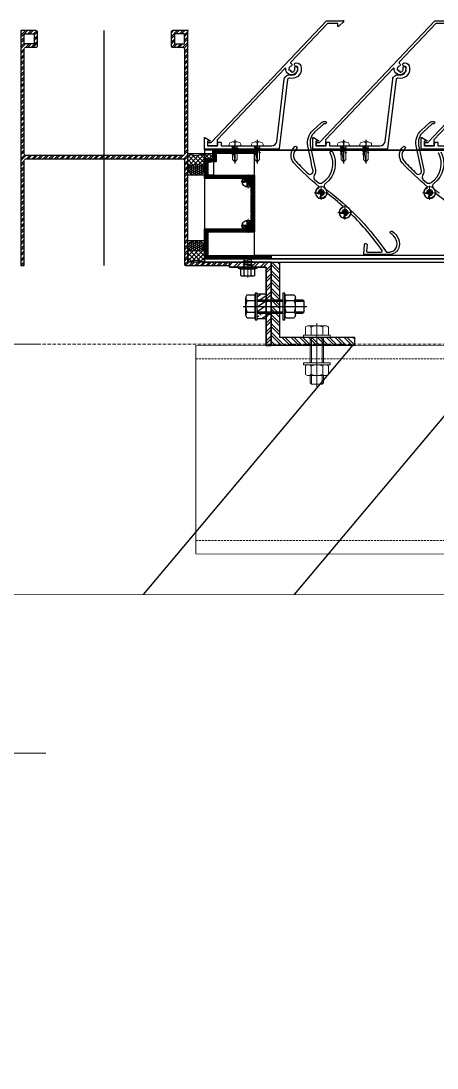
# Model space of a CAD drawing. Header units: millimetres. Extents: x 652937 to 1670132, y 1473552 to 2851037.
# Drawn here: x 774923 to 775173, y 1493374 to 1494003 of the extents above; entities that cross this region are included whole.
import ezdxf

# ---------------------------------------------------------------- set-up
doc = ezdxf.new("R2010")
doc.units = ezdxf.units.MM
doc.set_wipeout_variables(frame=1)
doc.linetypes.add('CENTER', pattern=[50.8, 31.75, -6.35, 6.35, -6.35])
doc.linetypes.add('HIDDEN', pattern=[0.375, 0.25, -0.125])
for name, color, linetype, plot in [('000 - STRUCTURE_STEEL_ACCESORIES_DEF_SUB', 7, 'Continuous', False), ('010 - ASPG_EXTR_DEF_SUB', 7, 'Continuous', False), ('010 - ASPG_FRAMING_DEF_SUB', 7, 'Continuous', False)]:
    doc.layers.add(name, color=color, linetype=linetype, plot=plot)
for name, color, linetype in [('000 - STRUCTURE_STEEL_ACCESORIES_SUB_COLOR_3', 7, 'Continuous'), ('010 - ASPG_ACCESSORIES_HATCH_', 7, 'Continuous'), ('010 - ASPG_ACCESSORIES_MAIN_COLOR_1', 7, 'Continuous'), ('010 - ASPG_ACCESSORIES_SUB_COLOR_1', 7, 'Continuous'), ('010 - ASPG_EXTR_MAIN_COLOR_2', 7, 'Continuous'), ('010 - ASPG_FRAMING_CUT_COLOR_4', 7, 'Continuous'), ('010 - ASPG_FRAMING_HATCH_', 7, 'Continuous'), ('010 - ASPG_FRAMING_MAIN_COLOR_2', 7, 'Continuous'), ('010 - ASPG_FRAMING_SUB_COLOR_2', 7, 'Continuous'), ('010 - ASPG_FRAMING_WIPEOUT_', 7, 'Continuous'), ('BOLT & SCREW', 7, 'Continuous'), ('Center Line', 7, 'CENTER'), ('TEXT', 7, 'Continuous'), ('tube-stopper', 7, 'Continuous')]:
    doc.layers.add(name, color=color, linetype=linetype)
for name, color, linetype, lineweight in [('12-GRID', 7, 'CENTER', 13), ('9-SCREW', 7, 'Continuous', 9), ('A-FLOR-E', 7, 'Continuous', 9), ('A-WALL', 7, 'Continuous', 25), ('Part', 7, 'Continuous', 0), ('SCREW', 7, 'Continuous', 5)]:
    doc.layers.add(name, color=color, linetype=linetype, lineweight=lineweight)

# ---------------------------------------------------------------- blocks, each defined once
blk = doc.blocks.new('*U8431')
at = {"layer": '12-GRID', "color": 7, "linetype": 'CENTER'}
blk.add_line((0, 6.14), (0, -18.2), dxfattribs=at)
at = {"layer": 'BOLT & SCREW', "color": 7}
for p, q in [((-5.5, 0.55), (-5.5, 0)), ((5.5, 0), (-5.5, 0)), ((-5.2, 0.85), (-4.17, 1.2)), ((5.2, 0.85), (-5.2, 0.85)), ((-4.17, 5.05), (-4.17, 1.2)), ((4.17, 1.2), (-4.17, 1.2)), ((3.13, 5.45), (-3.13, 5.45)), ((-2.58, 0.85), (-2.08, 1.2)), ((-2.08, 5.05), (-2.08, 1.2)), ((-2.08, -1.55), (-2.08, 0)), ((2.08, 5.05), (2.08, 1.2)), ((2.45, 0.85), (2.08, 1.2)), ((2.08, -1.05), (2.08, 0)), ((4.17, 5.05), (4.17, 1.2)), ((5.2, 0.85), (4.17, 1.2)), ((5.5, 0.55), (5.5, 0)), ((-2.73, -1.9), (2.73, -1.4)), ((-2.73, -1.9), (-2.08, -1.55)), ((-2.73, -1.9), (-2.08, -2.25)), ((-2.73, -3.7), (2.73, -3.2)), ((-2.73, -3.7), (-2.08, -3.35)), ((-2.73, -3.7), (-2.08, -4.05)), ((-2.73, -5.5), (2.73, -5)), ((-2.73, -5.5), (2.73, -5)), ((-2.73, -5.5), (-2.08, -5.15)), ((-2.73, -5.5), (-2.08, -5.15)), ((-2.73, -5.5), (-2.08, -5.85)), ((-2.73, -5.5), (-2.08, -5.85)), ((-2.08, -1.55), (2.08, -1.05)), ((-2.08, -2.25), (2.08, -1.75)), ((-2.08, -3.35), (-2.08, -2.25)), ((-2.08, -3.35), (2.08, -2.85)), ((-2.08, -4.05), (2.08, -3.55)), ((-2.08, -5.15), (-2.08, -4.05)), ((-2.08, -5.15), (2.08, -4.65)), ((-2.08, -5.15), (2.08, -4.65)), ((-2.08, -5.85), (2.08, -5.35)), ((-2.08, -5.85), (2.08, -5.35)), ((-2.08, -6.95), (-2.08, -5.85)), ((-2.08, -6.95), (-2.08, -5.85)), ((2.73, -1.4), (2.08, -1.05)), ((2.73, -1.4), (2.08, -1.75)), ((2.08, -2.85), (2.08, -1.75)), ((2.73, -3.2), (2.08, -2.85)), ((2.73, -3.2), (2.08, -3.55)), ((2.08, -4.65), (2.08, -3.55)), ((2.73, -5), (2.08, -4.65)), ((2.73, -5), (2.08, -4.65)), ((2.73, -5), (2.08, -5.35)), ((2.73, -5), (2.08, -5.35)), ((2.08, -6.45), (2.08, -5.35)), ((2.08, -6.45), (2.08, -5.35)), ((-2.73, -7.3), (2.73, -6.8)), ((-2.73, -7.3), (-2.08, -6.95)), ((-2.73, -7.3), (-2.08, -7.65)), ((-2.73, -9.1), (-2.08, -8.75)), ((-2.73, -9.1), (-1.57, -8.98)), ((-2.73, -9.1), (-2.08, -9.45)), ((-2.73, -10.9), (-2.08, -10.55)), ((-2.73, -10.9), (-1.84, -10.81)), ((-2.73, -10.9), (-2.08, -11.25)), ((-2.08, -6.95), (2.08, -6.45)), ((-2.08, -7.65), (2.08, -7.15)), ((-2.08, -8.75), (-2.08, -7.65)), ((-2.08, -8.75), (-1.06, -8.61)), ((-2.08, -9.45), (-1.63, -9.39)), ((-2.08, -10.55), (-2.08, -9.45)), ((-2.08, -10.55), (-1.8, -10.51)), ((-2.08, -11.25), (-1.91, -11.23)), ((-2.08, -12.4), (-2.08, -11.25)), ((-2.08, -12.4), (-2.08, -15.6)), ((0.43, -8.44), (2.08, -8.25)), ((0.71, -8.78), (2.73, -8.6)), ((0.71, -9.1), (2.08, -8.95)), ((0.71, -10.21), (2.08, -10.05)), ((0.71, -10.58), (2.73, -10.4)), ((0.71, -10.9), (2.08, -10.75)), ((2.73, -6.8), (2.08, -6.45)), ((2.73, -6.8), (2.08, -7.15)), ((2.08, -8.25), (2.08, -7.15)), ((2.73, -8.6), (2.08, -8.25)), ((2.73, -8.6), (2.08, -8.95)), ((2.08, -10.05), (2.08, -8.95)), ((2.73, -10.4), (2.08, -10.05)), ((2.73, -10.4), (2.08, -10.75)), ((2.08, -10.75), (2.08, -15.6)), ((0, -17.2), (-2.08, -15.6)), ((0, -17.2), (2.08, -15.6))]:
    blk.add_line(p, q, dxfattribs=at)
blk.add_lwpolyline([(0, -17.2), (0.71, -11.46), (0.71, -8.74, 0.417657), (0.41, -8.44, 0.070993), (-1.53, -8.73), (-2.08, -12.4)], format="xyb", dxfattribs=at)
for centre, radius, start, end in [((-5.2, 0.55), 0.3, 90, 180), ((-3.13, 3.89), 1.56, 48.01708, 131.98292), ((0, -0.18), 5.63, 68.27991, 111.72009), ((3.13, 3.89), 1.56, 48.01708, 131.98292), ((5.2, 0.55), 0.3, 0, 90)]:
    blk.add_arc(centre, radius, start, end, dxfattribs=at)
blk = doc.blocks.new('G$C7D677D58')
at = {"layer": 'tube-stopper'}
h = blk.add_hatch(dxfattribs=at)
h.set_pattern_fill('ANSI35', scale=0.02, angle=280.67684, style=0)
h.set_pattern_definition([(145.676841, (67.453535, -13.0942606), (0.00281929957, 0.00412935224), []), (145.676841, (67.4500606, -13.0949156), (0.00281929957, 0.00412935224), [0.00625, -0.00125, 0, -0.00125])])
h.paths.add_polyline_path([(0.02989, 0.01545), (0.02447, 0.01545), (0.02447, 0.00055), (0.02989, 0.00055)])
at = {"layer": '000 - STRUCTURE_STEEL_ACCESORIES_DEF_SUB', "color": 7, "ltscale": 0.1}
blk.add_line((0.03829, 0.008), (0, 0.008, 0), dxfattribs=at)
at = {"layer": '000 - STRUCTURE_STEEL_ACCESORIES_SUB_COLOR_3', "color": 7}
for p, q in [((0.00687, 0.0028, 0), (0.00687, 0.0132, 0)), ((0.01247, 0.01493, 0), (0.00767, 0.01493, 0)), ((0.01327, 0, 0), (0.01327, 0.016, 0)), ((0.01327, 0.016, 0), (0.01447, 0.016, 0)), ((0.01327, 0.0028, 0), (0.01327, 0.0132, 0)), ((0.01447, 0.016, 0), (0.01447, 0, 0)), ((0.02989, 0), (0.02989, 0.016)), ((0.02989, 0.016), (0.03109, 0.016)), ((0.03109, 0.016), (0.03109, 0)), ((0.03109, 0.00107), (0.03109, 0.01493)), ((0.03589, 0.01493), (0.03109, 0.01493)), ((0.03669, 0.0028), (0.03669, 0.0132)), ((0.0024, 0.012, 0), (0.0016, 0.0112, 0)), ((0.0016, 0.0048, 0), (0.0016, 0.0112, 0)), ((0.00687, 0.0112, 0), (0.0016, 0.0112, 0)), ((0.00687, 0.012, 0), (0.0024, 0.012, 0)), ((0.01247, 0.01146, 0), (0.00767, 0.01146, 0)), ((0.03589, 0.01146), (0.03109, 0.01146)), ((0.00687, 0.0048, 0), (0.0016, 0.0048, 0)), ((0.0024, 0.004, 0), (0.0016, 0.0048, 0)), ((0.00687, 0.004, 0), (0.0024, 0.004, 0)), ((0.01247, 0.00454, 0), (0.00767, 0.00454, 0)), ((0.01247, 0.00107, 0), (0.00767, 0.00107, 0)), ((0.01447, 0, 0), (0.01327, 0, 0)), ((0.03109, 0), (0.02989, 0)), ((0.03589, 0.00454), (0.03109, 0.00454)), ((0.03589, 0.00107), (0.03109, 0.00107))]:
    blk.add_line(p, q, dxfattribs=at)
at = {"layer": '000 - STRUCTURE_STEEL_ACCESORIES_SUB_COLOR_3', "color": 7, "linetype": 'HIDDEN'}
for p, q in [((0.02989, 0.012), (0.01447, 0.012, 0)), ((0.02989, 0.0112), (0.01447, 0.0112, 0)), ((0.02989, 0.0048), (0.01447, 0.0048, 0)), ((0.02989, 0.004), (0.01447, 0.004, 0))]:
    blk.add_line(p, q, dxfattribs=at)
at = {"layer": '000 - STRUCTURE_STEEL_ACCESORIES_SUB_COLOR_3', "color": 7, "elevation": 0}
for points in [[(0.00767, 0.01493, 0.46188), (0.00767, 0.01146, 0.23094), (0.00767, 0.00454, 0.46188), (0.00767, 0.00107)], [(0.01247, 0.01493, -0.46188), (0.01247, 0.01146, -0.23094), (0.01247, 0.00454, -0.46188), (0.01247, 0.00107)], [(0.03589, 0.01493, -0.46188), (0.03589, 0.01146, -0.23094), (0.03589, 0.00454, -0.46188), (0.03589, 0.00107)]]:
    blk.add_lwpolyline(points, format="xyb", dxfattribs=at)
at = {"layer": 'tube-stopper', "color": 7}
blk.add_lwpolyline([(0.02989, 0.01545), (0.02447, 0.01545), (0.02447, 0.00055), (0.02989, 0.00055)], close=True, dxfattribs=at)
blk = doc.blocks.new('G$CF155826C')
at = {"layer": '12-GRID', "color": 7, "ltscale": 0.1}
blk.add_line((0, 0.008), (0.03829, 0.008, 0), dxfattribs=at)
at = {"layer": '9-SCREW', "color": 7}
for p, q in [((0.0016, 0.0028), (0.0016, 0.0132)), ((0.0024, 0.01493), (0.0072, 0.01493)), ((0.0072, 0.016), (0.0072, 0)), ((0.0084, 0.016), (0.0072, 0.016)), ((0.0072, 0.00107), (0.0072, 0.01493)), ((0.0084, 0), (0.0084, 0.016)), ((0.02382, 0.016, 0), (0.02382, 0, 0)), ((0.02502, 0.016, 0), (0.02382, 0.016, 0)), ((0.02502, 0, 0), (0.02502, 0.016, 0)), ((0.02502, 0.0028, 0), (0.02502, 0.0132, 0)), ((0.02582, 0.01493, 0), (0.03062, 0.01493, 0)), ((0.03142, 0.0028, 0), (0.03142, 0.0132, 0)), ((0.0024, 0.01146), (0.0072, 0.01146)), ((0.02582, 0.01146, 0), (0.03062, 0.01146, 0)), ((0.03142, 0.012, 0), (0.03589, 0.012, 0)), ((0.03142, 0.0112, 0), (0.03669, 0.0112, 0)), ((0.03589, 0.012, 0), (0.03669, 0.0112, 0)), ((0.03669, 0.0048, 0), (0.03669, 0.0112, 0)), ((0.0024, 0.00454), (0.0072, 0.00454)), ((0.0024, 0.00107), (0.0072, 0.00107)), ((0.0072, 0), (0.0084, 0)), ((0.02382, 0, 0), (0.02502, 0, 0)), ((0.02582, 0.00454, 0), (0.03062, 0.00454, 0)), ((0.02582, 0.00107, 0), (0.03062, 0.00107, 0)), ((0.03142, 0.0048, 0), (0.03669, 0.0048, 0)), ((0.03142, 0.004, 0), (0.03589, 0.004, 0)), ((0.03589, 0.004, 0), (0.03669, 0.0048, 0))]:
    blk.add_line(p, q, dxfattribs=at)
at = {"layer": '9-SCREW', "color": 7, "linetype": 'HIDDEN'}
for p, q in [((0.0084, 0.012), (0.02382, 0.012, 0)), ((0.0084, 0.0112), (0.02382, 0.0112, 0)), ((0.0084, 0.0048), (0.02382, 0.0048, 0)), ((0.0084, 0.004), (0.02382, 0.004, 0))]:
    blk.add_line(p, q, dxfattribs=at)
at = {"layer": '9-SCREW', "color": 7, "elevation": 0}
for points in [[(0.0024, 0.01493, 0.46188), (0.0024, 0.01146, 0.23094), (0.0024, 0.00454, 0.46188), (0.0024, 0.00107)], [(0.02582, 0.01493, 0.46188), (0.02582, 0.01146, 0.23094), (0.02582, 0.00454, 0.46188), (0.02582, 0.00107)], [(0.03062, 0.01493, -0.46188), (0.03062, 0.01146, -0.23094), (0.03062, 0.00454, -0.46188), (0.03062, 0.00107)]]:
    blk.add_lwpolyline(points, format="xyb", dxfattribs=at)
blk = doc.blocks.new('000_ASPG_TYP_FILES__ASPG_BK_TYPE_1')
at = {"layer": '010 - ASPG_ACCESSORIES_HATCH_'}
h = blk.add_hatch(dxfattribs=at)
h.set_pattern_fill('ANSI32', scale=10, angle=360)
h.set_pattern_definition([(315, (-21437.9592, -50286.0033), (-2.65165043, -2.65165043), []), (315, (-21436.1914, -50286.0033), (-2.65165043, -2.65165043), [])])
h.paths.add_polyline_path([(0, -31.4), (3, -31.4), (3, -50), (0, -50)])
h.paths.add_polyline_path([(0, 0), (11.78, 0), (11.92, -0.18), (11.92, -1.25), (11.27, -1.6), (11.92, -1.95), (11.92, -3), (3, -3), (3, -23.4), (0, -23.4)])
h.paths.add_polyline_path([(16.09, -1.45), (16.73, -1.1), (16.09, -0.75), (16.09, 0), (25, 0), (25, -3), (16.09, -2.98)])
at = {"layer": '010 - ASPG_ACCESSORIES_MAIN_COLOR_1', "color": 7}
blk.add_lwpolyline([(25, 0), (0, 0), (0, -50), (3, -50), (3, -3), (25, -3)], close=True, dxfattribs=at)
at = {"layer": '010 - ASPG_ACCESSORIES_SUB_COLOR_1', "color": 7, "elevation": 0}
for points in [[(0, 0), (11.78, 0), (11.92, -0.18), (11.92, -1.25), (11.27, -1.6), (11.92, -1.95), (11.92, -3), (3, -3), (3, -23.4), (0, -23.4)], [(16.09, -1.45), (16.73, -1.1), (16.09, -0.75), (16.09, 0), (25, 0), (25, -3), (16.09, -2.98)], [(0, -31.4), (3, -31.4), (3, -50), (0, -50)]]:
    blk.add_lwpolyline(points, close=True, dxfattribs=at)
blk = doc.blocks.new('000_ASPG_TYP_FILES_20260218-041527_ASPG_BK_TYPE_2')
at = {"layer": '010 - ASPG_ACCESSORIES_HATCH_'}
h = blk.add_hatch(dxfattribs=at)
h.set_pattern_fill('ANSI32', scale=10)
h.set_pattern_definition([(45, (-3428.178, 1640.9533), (-2.6516504, 2.6516504), []), (45, (-3426.4102, 1640.9533), (-2.6516504, 2.6516504), [])])
h.paths.add_polyline_path([(0, 50), (-5, 50), (-5, 5), (-50, 5), (-50, 0), (0, 0)])
at = {"layer": '010 - ASPG_ACCESSORIES_MAIN_COLOR_1', "color": 7}
blk.add_lwpolyline([(0, 50), (-5, 50), (-5, 5), (-50, 5), (-50, 0), (0, 0)], close=True, dxfattribs=at)
blk = doc.blocks.new('*U8430')
at = {"color": 7, "rotation": 180}
blk.add_blockref('*U8431', (-11, -3, 0), dxfattribs=at)
at = {"color": 7}
for name, p in [('000_ASPG_TYP_FILES_20260218-041527_ASPG_BK_TYPE_2', (-25, -50, 0)), ('000_ASPG_TYP_FILES__ASPG_BK_TYPE_1', (-25, 0, 0))]:
    blk.add_blockref(name, p, dxfattribs=at)
at = {"color": 7, "xscale": 1000, "yscale": 1000, "zscale": 1000}
blk.add_blockref('G$C7D677D58', (-46.47, -34.5, 0), dxfattribs=at)
at = {"color": 7, "xscale": -1000, "yscale": 1000, "zscale": 1000, "rotation": 89.99999999999993}
blk.add_blockref('G$CF155826C', (-44.5, -36.6, 0), dxfattribs=at)
blk = doc.blocks.new('*U9351')
at = {"layer": '12-GRID', "color": 7, "linetype": 'CENTER'}
for p, q in [((0, -6.2), (0, 2.2)), ((-4.2, -2), (4.2, -2))]:
    blk.add_line(p, q, dxfattribs=at)
at = {"layer": 'BOLT & SCREW', "color": 7}
for p, q in [((-0.55, -1.77), (-1.77, -1.56)), ((-0.55, -2.23), (-1.77, -2.44)), ((-0.46, -1.77), (-0.88, -1.56)), ((-0.46, -2.23), (-0.88, -2.44)), ((-0.23, -1.45), (-0.44, -0.23)), ((-0.23, -1.54), (-0.44, -1.12)), ((-0.23, -2.46), (-0.44, -2.88)), ((-0.23, -2.55), (-0.44, -3.77)), ((0.23, -1.45), (0.44, -0.23)), ((0.23, -1.54), (0.44, -1.12)), ((0.44, -2.88), (0.23, -2.46)), ((0.23, -2.55), (0.44, -3.77)), ((0.46, -1.77), (0.88, -1.56)), ((0.46, -2.23), (0.88, -2.44)), ((0.55, -1.77), (1.77, -1.56)), ((0.55, -2.23), (1.77, -2.44))]:
    blk.add_line(p, q, dxfattribs=at)
for points in [[(-1.77, -1.56), (-0.88, -1.56, 0.414214), (-0.44, -1.12), (-0.44, -0.23), (0.44, -0.23), (0.44, -1.12, 0.414214), (0.88, -1.56), (1.77, -1.56), (1.77, -2.44), (0.88, -2.44, 0.414214), (0.44, -2.88), (0.44, -3.77), (-0.44, -3.77), (-0.44, -2.88, 0.414214), (-0.88, -2.44), (-1.77, -2.44)], [(0.23, -2.46, -0.414214), (0.46, -2.23), (0.55, -2.23), (0.55, -1.77), (0.46, -1.77, -0.414214), (0.23, -1.54), (0.23, -1.45), (-0.23, -1.45), (-0.23, -1.54, -0.414214), (-0.46, -1.77), (-0.55, -1.77), (-0.55, -2.23), (-0.46, -2.23, -0.414214), (-0.23, -2.46), (-0.23, -2.55), (0.23, -2.55)]]:
    blk.add_lwpolyline(points, format="xyb", close=True, dxfattribs=at)
blk.add_circle((0, -2), 3.5, dxfattribs=at)
blk = doc.blocks.new('000_ASPG_TYP_FILES_20260218-010703_FRAME_EXTR_')
at = {"layer": '010 - ASPG_FRAMING_HATCH_'}
h = blk.add_hatch(dxfattribs=at)
h.set_pattern_fill('ANSI32', scale=0.1, angle=180)
edge = h.paths.add_edge_path()
edge.add_line((2, 16), (2, 2))
edge.add_line((2, 2), (39.7, 2))
edge.add_arc((39.7, 1.7), 0.3, 0, 90, ccw=False)
edge.add_line((40, 1.7), (40, 0.3))
edge.add_arc((39.7, 0.3), 0.3, -90, 0, ccw=False)
edge.add_line((39.7, 0), (0.3, 0))
edge.add_arc((0.3, 0.3), 0.3, 180, 270, ccw=False)
edge.add_line((0, 0.3), (0, 17.7))
edge.add_arc((0.3, 17.7), 0.3, 90, 180, ccw=False)
edge.add_line((0.3, 18), (22.56, 18))
edge.add_arc((22.56, 18.5), 0.5, 270, 380.20955)
edge.add_arc((26.17, 19.83), 3.35, 182.06379, 200.20955, ccw=False)
edge.add_arc((23.58, 19.74), 0.76, 2.06379, 182.06379, ccw=False)
edge.add_arc((26.17, 19.83), 1.83, 182.06379, 447.93621)
edge.add_arc((26.26, 22.42), 0.76, 87.93621, 267.93621, ccw=False)
edge.add_arc((26.17, 19.83), 3.35, 69.79045, 87.93621, ccw=False)
edge.add_arc((27.5, 23.44), 0.5, 249.79045, 360)
edge.add_line((28, 23.44), (28, 26.68))
edge.add_line((28, 26.68), (28.5, 27.18))
edge.add_line((28.5, 27.18), (28, 27.68))
edge.add_line((28, 27.68), (28, 38.62))
edge.add_line((28, 38.62), (28.5, 39.12))
edge.add_line((28.5, 39.12), (28, 39.62))
edge.add_line((28, 39.62), (28, 42.86))
edge.add_arc((27.5, 42.86), 0.5, 0, 110.20955)
edge.add_arc((26.17, 46.47), 3.35, 272.06379, 290.20955, ccw=False)
edge.add_arc((26.26, 43.88), 0.76, 92.06379, 272.06379, ccw=False)
edge.add_arc((26.17, 46.47), 1.83, 272.06379, 537.93621)
edge.add_arc((23.58, 46.56), 0.76, 177.93621, 357.93621, ccw=False)
edge.add_arc((26.17, 46.47), 3.35, 159.79045, 177.93621, ccw=False)
edge.add_arc((22.56, 47.8), 0.5, 339.79045, 450)
edge.add_line((22.56, 48.3), (0.3, 48.3))
edge.add_arc((0.3, 48.6), 0.3, 180, 270, ccw=False)
edge.add_line((0, 48.6), (0, 60))
edge.add_arc((0.3, 60), 0.3, 90, 180, ccw=False)
edge.add_line((0.3, 60.3), (5, 60.3))
edge.add_line((5, 60.3), (5, 65))
edge.add_arc((5.3, 65), 0.3, 90, 180, ccw=False)
edge.add_line((5.3, 65.3), (30, 65.3))
edge.add_line((30, 65.3), (30, 63.6))
edge.add_arc((29.7, 63.6), 0.3, -90, 0, ccw=False)
edge.add_line((29.7, 63.3), (7.3, 63.3))
edge.add_arc((7.3, 63), 0.3, 90, 180)
edge.add_line((7, 63), (7, 58.3))
edge.add_line((7, 58.3), (2.3, 58.3))
edge.add_arc((2.3, 58), 0.3, 90, 180)
edge.add_line((2, 58), (2, 50.6))
edge.add_arc((2.3, 50.6), 0.3, 180, 270)
edge.add_line((2.3, 50.3), (29.7, 50.3))
edge.add_arc((29.7, 50), 0.3, 0, 90, ccw=False)
edge.add_line((30, 50), (30, 26.68))
edge.add_line((30, 26.68), (30, 16.3))
edge.add_arc((29.7, 16.3), 0.3, -90, 0, ccw=False)
edge.add_line((29.7, 16), (2, 16))
at = {"layer": '010 - ASPG_FRAMING_CUT_COLOR_4', "color": 7}
blk.add_lwpolyline([(2, 16), (2, 2), (39.7, 2, -0.414214), (40, 1.7), (40, 0.3, -0.414214), (39.7, 0), (0.3, 0, -0.414214), (0, 0.3), (0, 17.7, -0.414214), (0.3, 18), (22.56, 18, 0.52173), (23.03, 18.67, -0.079342), (22.82, 19.71, -1), (24.34, 19.76, 2.296346), (26.24, 21.66, -1), (26.29, 23.18, -0.079342), (27.33, 22.97, 0.52173), (28, 23.44), (28, 26.68), (28.5, 27.18), (28, 27.68), (28, 38.62), (28.5, 39.12), (28, 39.62), (28, 42.86, 0.52173), (27.33, 43.33, -0.079342), (26.29, 43.12, -1), (26.24, 44.64, 2.296346), (24.34, 46.54, -1), (22.82, 46.59, -0.079342), (23.03, 47.63, 0.52173), (22.56, 48.3), (0.3, 48.3, -0.414214), (0, 48.6), (0, 60, -0.414214), (0.3, 60.3), (5, 60.3), (5, 65, -0.414214), (5.3, 65.3), (30, 65.3), (30, 63.6, -0.414214), (29.7, 63.3), (7.3, 63.3, 0.414214), (7, 63), (7, 58.3), (2.3, 58.3, 0.414214), (2, 58), (2, 50.6, 0.414214), (2.3, 50.3), (29.7, 50.3, -0.414214), (30, 50), (30, 26.68), (30, 16.3, -0.414214), (29.7, 16)], format="xyb", close=True, dxfattribs=at)
at = {"color": 7}
for p in [(26.17, 48.47), (26.17, 21.83)]:
    blk.add_blockref('*U9351', p, dxfattribs=at)
blk = doc.blocks.new('000_ASPG_TYP_FILES_FRAMING_EXTR_BREAKLINE_TYPE_2')
at = {"layer": '010 - ASPG_FRAMING_HATCH_', "transparency": 33554585}
h = blk.add_hatch(dxfattribs=at)
h.set_pattern_fill('ANSI32', scale=0.25)
h.paths.add_polyline_path([(131, 91, 0.414214), (132, 90), (140, 90, 0.414214), (141, 91), (141, 100), (2, 100), (2, 125), (0, 125), (0, 99, 0.414214), (1, 98), (63, 98, -0.414214), (64, 97), (64, 3, -0.414214), (63, 2), (0, 2), (0, 0), (141, 0), (141, 9, 0.414214), (140, 10), (132, 10, 0.414214), (131, 9), (131, 3, -0.414214), (130, 2), (67, 2, -0.414214), (66, 3), (66, 97, -0.414214), (67, 98), (130, 98, -0.414214), (131, 97)])
h.paths.add_polyline_path([(133, 92), (133, 98), (139, 98), (139, 92)], flags=16)
h.paths.add_polyline_path([(133, 8), (139, 8), (139, 2), (133, 2)], flags=16)
at = {"layer": '010 - ASPG_FRAMING_HATCH_'}
h = blk.add_hatch(dxfattribs=at)
h.set_pattern_fill('ANSI37', scale=0.595498, angle=-90)
h.set_pattern_definition([(315, (1257419.4929, -519971.6224), (1.3369313545, 1.3369313545), []), (45, (1257419.4929, -519971.6224), (-1.3369313545, 1.3369313545), [])])
edge = h.paths.add_edge_path()
edge.add_ellipse((57.77, 105), major_axis=(0, -5), ratio=0.644482, start_angle=0, end_angle=180)
edge.add_line((57.77, 110), (62, 110))
edge.add_arc((62, 110.3), 0.3, -90, 0)
edge.add_line((62.3, 110.3), (62.3, 111))
edge.add_line((62.3, 111), (61.8, 111.5))
edge.add_line((61.8, 111.5), (62.3, 112))
edge.add_line((62.3, 112), (61.8, 112.5))
edge.add_line((61.8, 112.5), (62.3, 113))
edge.add_line((62.3, 113), (61.8, 113.5))
edge.add_line((61.8, 113.5), (62.3, 114))
edge.add_line((62.3, 114), (62.3, 115))
edge.add_line((62.3, 115), (63.3, 115))
edge.add_line((63.3, 115), (63.8, 115.5))
edge.add_line((63.8, 115.5), (64.3, 115))
edge.add_line((64.3, 115), (64.8, 115.5))
edge.add_line((64.8, 115.5), (65.3, 115))
edge.add_line((65.3, 115), (65.8, 115.5))
edge.add_line((65.8, 115.5), (66.3, 115))
edge.add_line((66.3, 115), (67, 115))
edge.add_arc((67, 115.3), 0.3, -90, 0)
edge.add_line((67.3, 115.3), (67.3, 110))
edge.add_arc((77.2, 105), 11.09, 153.20373, 206.79627)
edge.add_line((67.3, 100), (57.77, 100))
h = blk.add_hatch(dxfattribs=at)
h.set_pattern_fill('ANSI37', scale=0.595498, angle=-90)
h.set_pattern_definition([(315, (1257419.1929, -519973.9224), (1.3369313545, 1.3369313545), []), (45, (1257419.1929, -519973.9224), (-1.3369313545, 1.3369313545), [])])
edge = h.paths.add_edge_path()
edge.add_ellipse((11.53, 105), major_axis=(0, -5), ratio=0.644482, start_angle=180, end_angle=360, ccw=False)
edge.add_line((11.53, 110), (2, 110))
edge.add_arc((-7.9, 105), 11.09, -26.79627, 26.79627, ccw=False)
edge.add_line((2, 100), (11.53, 100))
h = blk.add_hatch(dxfattribs=at)
h.set_pattern_fill('HONEY', scale=0.238199, angle=-90)
h.set_pattern_definition([(270, (1257419.4425, -519993.9224), (0.65495992507, -1.1344238721), [0.7562825814, -1.5125651628]), (30, (1257419.4425, -519993.9224), (0.65495992936, 1.1344238696), [0.7562825814, -1.5125651628]), (330, (1257419.4425, -519993.9224), (1.30991985442, -2.48e-09), [-1.5125651628, 0.7562825814])])
edge = h.paths.add_edge_path()
edge.add_ellipse((11.78, 105), major_axis=(0, -5), ratio=0.644482, start_angle=0, end_angle=360, ccw=False)
h = blk.add_hatch(dxfattribs=at)
h.set_pattern_fill('HONEY', scale=0.238199, angle=-90)
h.set_pattern_definition([(270, (1257419.24324, -519991.6224), (0.65495992507, -1.1344238721), [0.7562825814, -1.5125651628]), (30, (1257419.24324, -519991.6224), (0.65495992936, 1.1344238696), [0.7562825814, -1.5125651628]), (330, (1257419.24324, -519991.6224), (1.30991985442, -2.48e-09), [-1.5125651628, 0.7562825814])])
edge = h.paths.add_edge_path()
edge.add_ellipse((57.52, 105), major_axis=(0, -5), ratio=0.644482, start_angle=0, end_angle=360)
at = {"color": 7}
blk.add_point((141, 100), dxfattribs=at)
at = {"layer": '010 - ASPG_FRAMING_CUT_COLOR_4', "color": 7}
blk.add_lwpolyline([(0, 0), (0, 2), (63, 2, 0.414214), (64, 3), (64, 97, 0.414214), (63, 98), (1, 98, -0.414214), (0, 99), (0, 125), (2, 125), (2, 100), (141, 100), (141, 91, -0.414214), (140, 90), (132, 90, -0.414214), (131, 91), (131, 97, 0.414214), (130, 98), (67, 98, 0.414214), (66, 97), (66, 3, 0.414214), (67, 2), (130, 2, 0.414214), (131, 3), (131, 9, -0.414214), (132, 10), (140, 10, -0.414214), (141, 9), (141, 0)], format="xyb", close=True, dxfattribs=at)
for points in [[(139, 98), (139, 92), (133, 92), (133, 98)], [(139, 2), (139, 8), (133, 8), (133, 2)]]:
    blk.add_lwpolyline(points, close=True, dxfattribs=at)
at = {"layer": '010 - ASPG_FRAMING_DEF_SUB', "color": 7, "transparency": 33554457}
blk.add_line((0, 50), (141, 50), dxfattribs=at)
for points in [[(54.3, 100), (67.3, 100), (67.3, 115.5), (54.3, 115.5)], [(2, 100), (15, 100), (15, 110), (2, 110)]]:
    blk.add_lwpolyline(points, close=True, dxfattribs=at)
at = {"layer": '010 - ASPG_FRAMING_SUB_COLOR_2', "color": 7}
for points in [[(57.52, 100), (67.3, 100, -0.238199), (67.3, 110), (67.3, 115.3, -0.414214), (67, 115), (66.3, 115), (65.8, 115.5), (65.3, 115), (64.8, 115.5), (64.3, 115), (63.8, 115.5), (63.3, 115), (62.3, 115), (62.3, 114), (61.8, 113.5), (62.3, 113), (61.8, 112.5), (62.3, 112), (61.8, 111.5), (62.3, 111), (62.3, 110.3, -0.414214), (62, 110), (57.52, 110)], [(11.78, 100), (2, 100, 0.238199), (2, 110), (11.78, 110)]]:
    blk.add_lwpolyline(points, format="xyb", dxfattribs=at)
at = {"layer": '010 - ASPG_FRAMING_SUB_COLOR_2', "color": 7, "extrusion": (0, 0, -1)}
blk.add_ellipse((11.78, 105), major_axis=(0, -5), ratio=0.644482, dxfattribs=at)
at = {"layer": '010 - ASPG_FRAMING_SUB_COLOR_2', "color": 7}
blk.add_ellipse((57.52, 105), major_axis=(0, -5), ratio=0.644482, dxfattribs=at)
blk = doc.blocks.new('PZG35-9D5')
at = {"layer": 'Center Line', "color": 7}
blk.add_line((0, 3.73), (0, -10.53), dxfattribs=at)
at = {"layer": 'SCREW', "color": 7}
for p, q in [((-1.4, 0), (-1.4, -1.09)), ((1.4, 0), (1.4, -0.59)), ((-1.85, -1.4), (1.85, -0.9)), ((-1.85, -1.4), (-1.4, -1.09)), ((-1.85, -1.4), (-1.4, -1.71)), ((-1.85, -2.7), (1.85, -2.2)), ((-1.85, -2.7), (-1.4, -2.39)), ((-1.85, -2.7), (-1.4, -3.01)), ((-1.85, -4), (-1.4, -3.69)), ((-1.85, -4), (-0.99, -3.88)), ((-1.85, -4), (-1.4, -4.31)), ((-1.4, -1.09), (1.4, -0.59)), ((-1.4, -1.71), (1.4, -1.21)), ((-1.4, -1.71), (-1.4, -2.39)), ((-1.4, -2.39), (1.4, -1.89)), ((-1.4, -3.01), (1.4, -2.51)), ((-1.4, -3.01), (-1.4, -3.69)), ((-1.4, -3.69), (-0.84, -3.59)), ((-1.4, -4.31), (-1.18, -4.27)), ((-1.4, -4.31), (-1.4, -8.1)), ((0.56, -3.34), (1.4, -3.19)), ((0.71, -3.65), (1.85, -3.5)), ((0.71, -3.93), (1.4, -3.81)), ((0.71, -4.61), (1.4, -4.49)), ((0.71, -4.95), (1.85, -4.8)), ((0.71, -5.23), (1.4, -5.11)), ((1.85, -0.9), (1.4, -0.59)), ((1.85, -0.9), (1.4, -1.21)), ((1.4, -1.21), (1.4, -1.89)), ((1.85, -2.2), (1.4, -1.89)), ((1.85, -2.2), (1.4, -2.51)), ((1.4, -2.51), (1.4, -3.19)), ((1.85, -3.5), (1.4, -3.19)), ((1.85, -3.5), (1.4, -3.81)), ((1.4, -3.81), (1.4, -4.49)), ((1.85, -4.8), (1.4, -4.49)), ((1.85, -4.8), (1.4, -5.11)), ((1.4, -5.11), (1.4, -8.1)), ((0, -9.5), (-1.4, -8.1)), ((0, -9.5), (1.4, -8.1))]:
    blk.add_line(p, q, dxfattribs=at)
blk.add_lwpolyline([(0, -9.5), (0.71, -5.23), (0.71, -3.6, 0.417657), (0.41, -3.3, 0.108102), (-0.84, -3.59), (-1.4, -4.7)], format="xyb", dxfattribs=at)
blk = doc.blocks.new('*U9352')
at = {"layer": 'SCREW', "color": 7}
blk.add_lwpolyline([(3.03, 1.78, 0.09906), (0.8, 2.55), (0.8, 2.27), (-0.8, 2.27), (-0.8, 2.55, 0.09906), (-3.03, 1.78, 0.266588), (-3.5, 0.96), (-3.5, 0.2, 0.414214), (-3.3, 0), (3.3, 0, 0.414214), (3.5, 0.2), (3.5, 0.96, 0.266588)], format="xyb", close=True, dxfattribs=at)
blk.add_blockref('PZG35-9D5', (0, 0), dxfattribs=at)
blk = doc.blocks.new('*U9355')
at = {"color": 7}
blk.add_point((0, 0), dxfattribs=at)
at = {"layer": '010 - ASPG_ACCESSORIES_MAIN_COLOR_1', "color": 7}
blk.add_lwpolyline([(-39.7, -0.6, 0.414214), (-40, -0.9), (-40, -7.37, 0.57735), (-39.65, -7.57), (-36.64, -5.83, 0.767327), (-36.79, -5.3), (-37.9, -5.3, -0.414214), (-38.2, -5), (-38.2, -2.8, -0.414214), (-38, -2.6), (-32.18, -2.6, -0.388879), (-31.98, -2.78), (-31.85, -4.34, 0.388879), (-31.35, -4.8), (-30.3, -4.8, 0.414214), (-30, -4.5), (-30, -2.9, -0.414214), (-29.7, -2.6), (0.41, -2.6, -0.378969), (3.39, -5.24), (7.95, -42.52, 0.446593), (11.62, -45.08, -0.489802), (16.08, -48.68), (16.06, -49.36, -0.18248), (15.8, -50.02, -0.267949), (15.33, -50.17, 1.122115), (15.1, -52.34, 0.405004), (18.06, -49.4), (18.08, -48.72, 0.489805), (11.16, -43.13, -0.446597), (9.94, -42.28), (4.87, -0.85, 0.364176), (4.57, -0.6)], format="xyb", close=True, dxfattribs=at)
at = {"layer": '010 - ASPG_EXTR_DEF_SUB', "color": 7}
for p in [(-40, -0.5), (43.44, -76.9), (43.44, -77.5)]:
    blk.add_point(p, dxfattribs=at)
at = {"layer": '010 - ASPG_EXTR_MAIN_COLOR_2', "color": 7}
blk.add_lwpolyline([(11.37, -48.15), (11.47, -47.44), (12.18, -47.56), (12.29, -46.79, -0.535538), (14.19, -49.17, 0.991572), (15.66, -49.58, 1.157025), (8.79, -48.77, -0.688558), (8.27, -48.99), (-17.14, -22.17), (-32.34, -6.13), (-32.34, -2.9, 0.414312), (-32.64, -2.6), (-37.54, -2.6, 0.414116), (-37.84, -2.9), (-37.84, -4.3, 0.414214), (-37.54, -4.6), (-35.99, -4.6, -0.205895), (-35.77, -4.69), (33.23, -77.5), (43.14, -77.5, 0.668179), (43.36, -76.99), (40.52, -74.15, 0.668179), (40.01, -74.36), (40.01, -76), (33.87, -76), (11.86, -52.78, -0.558354), (12.08, -51.95, 0.766275), (12.04, -50.39, -0.438583), (10.71, -48.05)], format="xyb", close=True, dxfattribs=at)
at = {"layer": 'SCREW', "color": 7, "rotation": 180}
for p in [(-21.65, -2.5), (-8.24, -2.5)]:
    blk.add_blockref('*U9352', p, dxfattribs=at)
blk = doc.blocks.new('*U8555')
at = {"color": 7}
blk.add_wipeout([(1392, 4), (60, 4), (60, 69.3), (1392, 69.3)], dxfattribs=at).dxf.layer = '010 - ASPG_FRAMING_WIPEOUT_'
at = {"layer": '010 - ASPG_FRAMING_MAIN_COLOR_2', "color": 7}
blk.add_lwpolyline([(1362, 69.3), (90, 69.3), (90, 6), (1362, 6)], close=True, dxfattribs=at)
at = {"layer": '010 - ASPG_FRAMING_SUB_COLOR_2', "color": 7}
for points in [[(1392, 4), (60, 4), (60, 69.3), (1392, 69.3)], [(60, 2), (60, 4), (1392, 4), (1392, 2)]]:
    blk.add_lwpolyline(points, close=True, dxfattribs=at)
at = {"color": 7}
for name, p, rotation in [('*U9355', (1222, 69.3), 180), ('*U9355', (1287, 69.3), 180), ('*U9355', (1352, 69.3), 180), ('000_ASPG_TYP_FILES_FRAMING_EXTR_BREAKLINE_TYPE_2', (1502, 0), 89.99999999999999)]:
    blk.add_blockref(name, p, dxfattribs=dict(at, rotation=rotation))
at = {"color": 7, "xscale": -1}
blk.add_blockref('000_ASPG_TYP_FILES_20260218-010703_FRAME_EXTR_', (1392, 4), dxfattribs=at)
blk = doc.blocks.new('*U8556')
at = {"layer": '010 - ASPG_EXTR_DEF_SUB', "color": 7}
for p in [(0, 0), (65, 0)]:
    blk.add_point(p, dxfattribs=at)
at = {"layer": '010 - ASPG_EXTR_MAIN_COLOR_2', "color": 7}
blk.add_lwpolyline([(30.76, 70.07, 0.433659), (30.46, 69.75), (30.84, 63.96, 0.082069), (30.86, 63.87, 0.720654), (32.33, 63.97, 0.079224), (32.34, 64.07), (32.07, 68.14, -0.433659), (32.47, 68.57), (40.86, 68.57, -0.607385), (41.35, 67.62, -0.045829), (22.78, 45.76, -0.560492), (22.29, 45.89, 0.31786), (19.21, 48.24, 0.953288), (19.08, 46.72, -2.423004), (17.26, 44.89, 0.952315), (15.74, 44.76, 0.300821), (17.89, 41.76, -0.560492), (17.98, 41.25, -0.019425), (8.62, 33.46, -0.552501), (8.15, 33.64, 0.344461), (4.99, 36.3, 0.952015), (4.86, 34.78, -2.423186), (3.04, 32.95, 0.952015), (1.52, 32.82, 0.2854), (3.49, 29.89, -0.553378), (3.56, 29.38, 0.030674), (-11.54, 15.06, 0.4171), (-10.89, 5.27, 0.935553), (-9.9, 6.41, -0.43441), (-10.2, 14.29, -0.014998), (-3.08, 21.45, -0.738349), (-0.08, 19.76, 0.004917), (-3.19, 4.8, 0.263611), (-0.12, -4.46), (5, -9.08, 0.125884), (6.27, -9.75, 0.044275), (7.09, -9.87, 1.107655), (7.13, -8.33, -0.215596), (6.02, -7.99), (0.89, -3.35, -0.263611), (-1.72, 4.51, -0.004855), (1.34, 19.26, 0.23396), (0.82, 21.95, -0.24081), (0.71, 24.9, -0.104157), (0.78, 25), (2.99, 26.93, -0.229021), (5.7, 26.89, -0.381721), (10.27, 9.07, 0.977382), (11.62, 8.41, 0.361105), (7.41, 27.5, -0.496126), (7.44, 30.69, 0.003188), (9.06, 31.9, -0.002827), (10.56, 33.07, 0.077048), (43.74, 68.44, -0.247674), (43.99, 68.57), (45.98, 68.57, -0.044131), (46.47, 68.5, -0.125846), (48.96, 67.21, -0.098851), (49.82, 66.03, -0.205828), (49.79, 61.2, -0.115116), (46.37, 57.18, 0.822373), (47.46, 56.1, 0.109185), (51.15, 60.56, 0.208323), (51.19, 66.64, 0.100528), (49.97, 68.32, 0.145116), (46.29, 70.07)], format="xyb", close=True, dxfattribs=at)
for points in [[(82.98, 41.25, -0.019425), (73.62, 33.46, -0.552501), (73.15, 33.64, 0.344461), (69.99, 36.3, 0.952015), (69.86, 34.78, -2.423186), (68.04, 32.95, 0.952015), (66.52, 32.82, 0.2854), (68.49, 29.89, -0.553378), (68.56, 29.38, 0.030674), (53.46, 15.06, 0.4171), (54.11, 5.27, 0.935553), (55.1, 6.41, -0.43441), (54.8, 14.29, -0.014998), (61.92, 21.45, -0.738349), (64.92, 19.76, 0.004917), (61.81, 4.8, 0.263611), (64.88, -4.46), (70, -9.08, 0.125884), (71.27, -9.75, 0.044275), (72.09, -9.87, 1.107655), (72.13, -8.33, -0.215596), (71.02, -7.99), (65.89, -3.35, -0.263611), (63.28, 4.51, -0.004855), (66.34, 19.26, 0.23396), (65.82, 21.95, -0.24081), (65.71, 24.9, -0.104157), (65.78, 25), (67.99, 26.93, -0.229021), (70.7, 26.89, -0.381721), (75.27, 9.07, 0.977382)], [(76.62, 8.41, 0.361105), (72.41, 27.5, -0.496126), (72.44, 30.69, 0.003188), (74.06, 31.9, -0.002827), (75.56, 33.07, 0.077048)]]:
    blk.add_lwpolyline(points, format="xyb", dxfattribs=at)
at = {"color": 7, "rotation": 179.999999999989}
for p in [(19.09, 42.89), (4.87, 30.95), (69.87, 30.95)]:
    blk.add_blockref('*U9351', p, dxfattribs=at)
blk = doc.blocks.new('W-1-PP18-ST_ENT3_REV02_20260413-054934_PP18_ENT3_ASPG_MAIN_LOPL')
at = {"color": 7, "xscale": -1}
blk.add_blockref('*U8555', (14667, 1203), dxfattribs=at)
at = {"color": 7, "xscale": -1, "rotation": 180}
blk.add_blockref('*U8556', (13340.23, 1279.67), dxfattribs=at)
blk = doc.blocks.new('W-1-PP18-ST_ENT3_REV02_20260413-050421_PP18_ENT3_MAIN_LOPF')
at = {"layer": 'A-FLOR-E'}
h = blk.add_hatch(dxfattribs=at)
h.set_pattern_fill('CROSS', scale=50, angle=210.769)
h.set_pattern_definition([(90.0083, (9903.9, -26817.58), (-317.546, 317.454), [158.75, -476.25]), (180.0083, (9983.25, -26738.2), (-317.454, -317.546), [158.75, -476.25])])
h.paths.add_polyline_path([(10552.77, -11720.11), (10552.66, -10920), (11302.46, -10919.89), (11302.57, -11720)], flags=16)
h.paths.add_polyline_path([(18712.43, -10369.25), (18712.71, -10275.14), (20062.22, -10274.99), (20062.22, -7304.82), (20062.22, 1006.47), (8350.24, 1013.83), (8352.58, -15559.01), (13097.4, -15549.92), (13097.37, -10370.04)])
at = {"layer": 'TEXT'}
h = blk.add_hatch(dxfattribs=at)
h.set_pattern_fill('ANSI34', scale=21.831008, angle=305.769)
h.set_pattern_definition([(230.0083, (16484.82, -22407.65), (318.622, -267.277), []), (230.0083, (16387.17, -22416.2), (318.622, -267.277), []), (230.0083, (16289.52, -22424.77), (318.622, -267.277), []), (230.0083, (16191.87, -22433.32), (318.622, -267.277), [])])
h.paths.add_polyline_path([(8351.91, -15550.1), (8350.22, 1004.77), (20060.18, 1006.6), (20061.88, -15548.27)], flags=16)
h.paths.add_polyline_path([(8201.93, -15700.13), (8201.11, 1155.65), (20210.65, 1155.93), (20211.47, -15699.85)])
at = {"layer": 'A-WALL', "color": 7, "lineweight": 13}
blk.add_lwpolyline([(5164.96, 1155.82), (13174.99, 1155.86)], dxfattribs=at)
at = {"layer": 'A-WALL', "color": 7, "linetype": 'HIDDEN', "lineweight": 13, "ltscale": 8}
blk.add_lwpolyline([(13174.99, 1155.86), (15279.88, 1155.87)], dxfattribs=at)
at = {"layer": 'A-WALL', "color": 7, "lineweight": 13}
blk.add_lwpolyline([(20062.22, 1006.47), (20062.22, -15549.89), (8352.6, -15549.94), (8350.22, 1004.77)], close=True, dxfattribs=at)
blk = doc.blocks.new('W-1-PP18-ST_ENT3_REV02_20260713-0235514')
at = {"layer": 'Part', "color": 7, "linetype": 'HIDDEN', "lineweight": 0, "ltscale": 5}
for p, q in [((13269.87, 1146.93), (15280.01, 1146.85)), ((13269.87, 1037.93), (15280, 1037.85))]:
    blk.add_line(p, q, dxfattribs=at)
at = {"layer": 'Part', "color": 7, "lineweight": 0}
blk.add_lwpolyline([(15280.01, 1154.85), (13269.87, 1154.93), (13269.87, 1029.93), (15280, 1029.85)], close=True, dxfattribs=at)

msp = doc.modelspace()

# ---------------------------------------------------------------- block references
at = {"color": 7, "yscale": -1, "rotation": 180}
msp.add_blockref('*U8430', (775048.4716, 1493857.7123), dxfattribs=at)

# ---------------------------------------------------------------- next in the draw order: block references
at = {"color": 7}
msp.add_blockref('W-1-PP18-ST_ENT3_REV02_20260413-054934_PP18_ENT3_ASPG_MAIN_LOPL', (761758.4716, 1492652.7123), dxfattribs=at)

# ---------------------------------------------------------------- next in the draw order: block references
msp.add_blockref('W-1-PP18-ST_ENT3_REV02_20260413-050421_PP18_ENT3_MAIN_LOPF', (761758.4716, 1492652.7123), dxfattribs=at)

# ---------------------------------------------------------------- next in the draw order: block references
msp.add_blockref('W-1-PP18-ST_ENT3_REV02_20260713-0235514', (761758.4716, 1492652.7123), dxfattribs=at)

doc.saveas('drawing.dxf')
